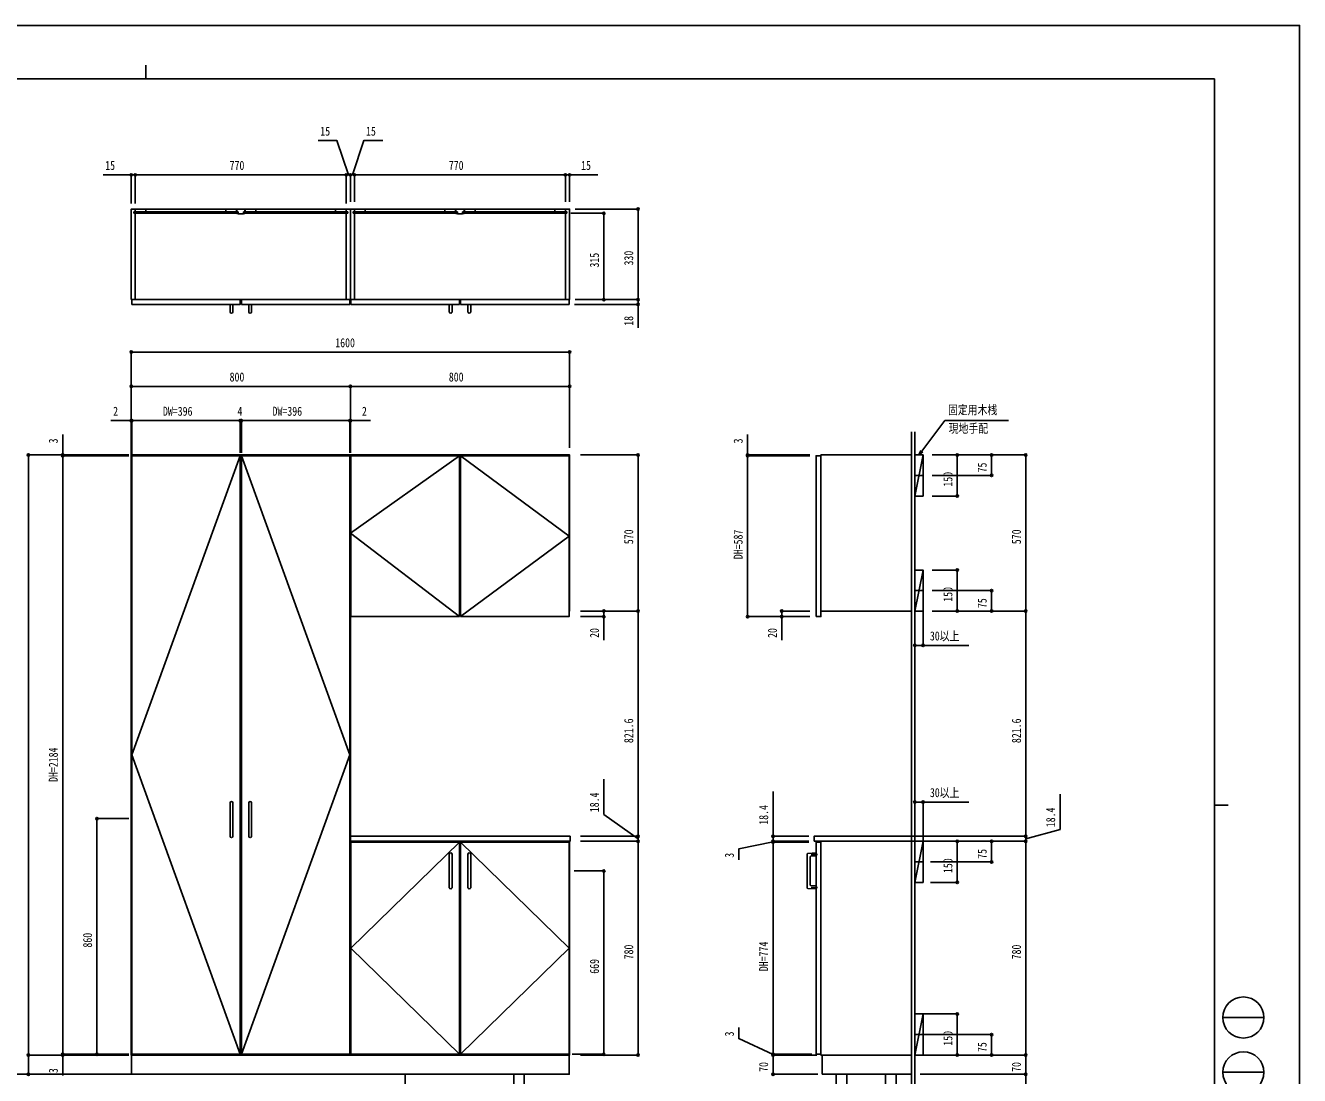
# Model space of a CAD drawing. Units: millimetres, scale not verified. Extents: x -4205 to 4205, y -2970 to 2970.
# Drawn here: x -445 to 4205, y -862 to 2970 of the extents above; entities that cross this region are included whole.
import ezdxf
from ezdxf.enums import TextEntityAlignment as Align

# ---------------------------------------------------------------- set-up
doc = ezdxf.new("R2010")
doc.units = ezdxf.units.MM
doc.header["$LTSCALE"] = 20
for name, color, linetype in [('0-2_YKK_11', 7, 'Continuous'), ('0-3_YKK_12', 2, 'Continuous'), ('0-4_YKK_13', 4, 'Continuous'), ('0-5_YKK_D', 6, 'Continuous'), ('0-6_YKK_ZWAK', 7, 'Continuous'), ('0-7_YSS_K', 3, 'Continuous')]:
    doc.layers.add(name, color=color, linetype=linetype)
doc.styles.add('ＭＳ ゴシック', font='')
doc.styles.get('ＭＳ ゴシック').set_extended_font_data('MS Gothic')

msp = doc.modelspace()

# ---------------------------------------------------------------- linework, layer by layer
at = {"layer": '0-2_YKK_11'}
msp.add_line((1143.03, 833), (1139.03, 833), dxfattribs=at)
at = {"layer": '0-3_YKK_12'}
for p, q in [((-43.98, 2290), (-48.98, 2290)), ((-48.98, 2290), (-48.98, 2285)), ((-43.98, 2285), (-48.98, 2285)), ((-43.98, 2300), (-43.98, 2290)), ((-43.98, 2285), (-43.98, 1970)), ((-4.98, 2300), (286.02, 2300)), ((326.02, 2300), (356.02, 2300)), ((326.02, 2300), (326.02, 2290)), ((326.02, 2290), (331.52, 2290)), ((326.02, 2285), (331.52, 2285)), ((326.02, 2285), (326.02, 2284)), ((326.02, 2284), (331.52, 2283)), ((331.52, 2290), (331.52, 2285)), ((331.52, 2283), (350.52, 2283)), ((350.52, 2290), (356.02, 2290)), ((350.52, 2290), (350.52, 2285)), ((350.52, 2285), (356.02, 2285)), ((350.52, 2283), (356.02, 2284)), ((356.02, 2300), (356.02, 2290)), ((356.02, 2285), (356.02, 2284)), ((687.02, 2300), (396.02, 2300)), ((726.02, 2290), (726.02, 2300)), ((731.52, 2290), (726.02, 2290)), ((726.02, 1970), (726.02, 2285)), ((731.52, 2285), (726.02, 2285)), ((731.52, 2285), (731.52, 2290)), ((756.02, 2289.5), (756.02, 2300)), ((756.02, 1970), (756.02, 2285.5)), ((795.02, 2300), (1086.02, 2300)), ((1126.02, 2300), (1156.02, 2300)), ((1126.02, 2300), (1126.02, 2290)), ((1126.02, 2290), (1131.52, 2290)), ((1126.02, 2285), (1131.52, 2285)), ((1126.02, 2285), (1126.02, 2284)), ((1126.02, 2284), (1131.52, 2283)), ((1131.52, 2290), (1131.52, 2285)), ((1131.52, 2283), (1150.52, 2283)), ((1150.52, 2290), (1156.02, 2290)), ((1150.52, 2290), (1150.52, 2285)), ((1150.52, 2285), (1156.02, 2285)), ((1150.52, 2283), (1156.02, 2284)), ((1156.02, 2300), (1156.02, 2290)), ((1156.02, 2285), (1156.02, 2284)), ((1487.02, 2300), (1196.02, 2300)), ((1526.02, 2300), (1526.02, 2289.5)), ((1526.02, 2285.5), (1526.02, 1970)), ((1541.02, 1403), (1541.02, 833)), ((2833.81, 1328), (2798.22, 1328)), ((2833.81, 908), (2798.22, 908)), ((741.02, 833), (743.03, 833)), ((1539.03, 833), (1541.02, 833)), ((2833.81, -82), (2798.22, -82)), ((2833.81, -712), (2798.22, -712))]:
    msp.add_line(p, q, dxfattribs=at)
for points in [[(-58.98, 1970), (741.02, 1970), (741.02, 2300), (-58.98, 2300)], [(-48.98, 2285.5), (330.02, 2285.5), (330.02, 2289.5), (-48.98, 2289.5)], [(-43.98, 2289.5), (-4.98, 2289.5), (-4.98, 2300), (-43.98, 2300)], [(325.02, 2289.5), (286.02, 2289.5), (286.02, 2300), (325.02, 2300)], [(731.02, 2285.5), (352.02, 2285.5), (352.02, 2289.5), (731.02, 2289.5)], [(357.02, 2289.5), (396.02, 2289.5), (396.02, 2300), (357.02, 2300)], [(726.02, 2289.5), (687.02, 2289.5), (687.02, 2300), (726.02, 2300)], [(1541.02, 1970), (741.02, 1970), (741.02, 2300), (1541.02, 2300)], [(751.02, 2285.5), (1130.02, 2285.5), (1130.02, 2289.5), (751.02, 2289.5)], [(756.02, 2289.5), (795.02, 2289.5), (795.02, 2300), (756.02, 2300)], [(1125.02, 2289.5), (1086.02, 2289.5), (1086.02, 2300), (1125.02, 2300)], [(1531.02, 2285.5), (1152.02, 2285.5), (1152.02, 2289.5), (1531.02, 2289.5)], [(1157.02, 2289.5), (1196.02, 2289.5), (1196.02, 2300), (1157.02, 2300)], [(1526.02, 2289.5), (1487.02, 2289.5), (1487.02, 2300), (1526.02, 2300)], [(-56.98, 1952), (339.02, 1952), (339.02, 1970), (-56.98, 1970)], [(343.02, 1952), (739.02, 1952), (739.02, 1970), (343.02, 1970)], [(1139.02, 1952), (743.02, 1952), (743.02, 1970), (1139.02, 1970)], [(1539.02, 1952), (1143.02, 1952), (1143.02, 1970), (1539.02, 1970)], [(-58.98, -787), (741.02, -787), (741.02, 1403), (-58.98, 1403)], [(-56.98, -784), (339.02, -784), (339.02, 1400), (-56.98, 1400)], [(739.02, -784), (343.02, -784), (343.02, 1400), (739.02, 1400)], [(1139.03, 813), (743.03, 813), (743.03, 1400), (1139.03, 1400)], [(1143.03, 813), (1539.03, 813), (1539.03, 1400), (1143.03, 1400)], [(2440.52, 813), (2458.52, 813), (2458.52, 1400), (2440.52, 1400)], [(2458.52, 833), (2788.52, 833), (2788.52, 1403), (2458.52, 1403)], [(741.02, -7), (1542.52, -7), (1542.52, 11.4), (741.02, 11.4)], [(2433.52, -7), (2788.52, -7), (2788.52, 11.4), (2433.52, 11.4)], [(1541.02, -787), (741.02, -787), (741.02, -7), (1541.02, -7)], [(743.02, -784), (1139.02, -784), (1139.02, -10), (743.02, -10)], [(1539.02, -784), (1143.02, -784), (1143.02, -10), (1539.02, -10)], [(2440.52, -784), (2458.52, -784), (2458.52, -10), (2440.52, -10)], [(2458.52, -787), (2788.52, -787), (2788.52, -7), (2458.52, -7)], [(-57.98, -857), (1540.02, -857), (1540.02, -787), (-57.98, -787)], [(2462.52, -857), (2788.52, -857), (2788.52, -787), (2462.52, -787)]]:
    msp.add_lwpolyline(points, close=True, dxfattribs=at)
for points in [[(339.02, 1400), (-56.98, 308), (339.02, -784)], [(343.02, -784), (739.02, 308), (343.02, 1400)], [(1541.02, 833), (1541.02, 1403), (741.02, 1403), (741.02, 833)], [(1139.03, 1400), (741.02, 1118), (1139.03, 813)], [(1143.03, 813), (1539.03, 1106.5), (1143.03, 1400)], [(1139.02, -784), (743.02, -397), (1139.02, -10)], [(1143.02, -10), (1539.02, -397), (1143.02, -784)]]:
    msp.add_lwpolyline(points, dxfattribs=at)
at = {"layer": '0-4_YKK_13'}
for p, q in [((302.02, 1952), (312.02, 1952)), ((302.02, 1924.34), (302.02, 1952)), ((312.02, 1924.34), (312.02, 1952)), ((370.02, 1952), (380.02, 1952)), ((370.02, 1924.34), (370.02, 1952)), ((380.02, 1924.34), (380.02, 1952)), ((1102.02, 1952), (1112.02, 1952)), ((1102.02, 1924.34), (1102.02, 1952)), ((1112.02, 1924.34), (1112.02, 1952)), ((1170.02, 1952), (1180.02, 1952)), ((1170.02, 1924.34), (1170.02, 1952)), ((1180.02, 1924.34), (1180.02, 1952)), ((302.02, 133.43), (302.02, 11.11)), ((312.02, 133.43), (312.02, 11.11)), ((370.02, 133.43), (370.02, 11.11)), ((380.02, 133.43), (380.02, 11.11)), ((1102.02, -53.84), (1102.02, -176.16)), ((1112.02, -53.84), (1112.02, -176.16)), ((1170.02, -53.84), (1170.02, -176.16)), ((1180.02, -53.84), (1180.02, -176.16)), ((2408.52, -52.59), (2408.52, -177.41)), ((2440.52, -49.49), (2409.94, -51.1)), ((2419.52, -166.49), (2419.52, -63.51)), ((2421.41, -61.51), (2440.52, -60.51)), ((2422.46, -55), (2445.61, -55)), ((2440.52, -60.51), (2440.52, -49.49)), ((2422.46, -175), (2445.61, -175))]:
    msp.add_line(p, q, dxfattribs=at)
msp.add_lwpolyline([(2409.94, -178.9), (2440.52, -180.51), (2440.52, -169.49), (2421.41, -168.49)], dxfattribs=at)
for points in [[(1337.02, -1135), (1375.02, -1135), (1375.02, -857), (1337.02, -857)], [(2514.52, -1135), (2552.52, -1135), (2552.52, -857), (2514.52, -857)], [(2694.52, -1135), (2732.52, -1135), (2732.52, -857), (2694.52, -857)]]:
    msp.add_lwpolyline(points, close=True, dxfattribs=at)
for centre, radius, start, end in [((307.02, 1925.05), 5.05, 188.0693, 351.9307), ((375.02, 1925.05), 5.05, 188.0693, 351.9307), ((1107.02, 1925.05), 5.05, 188.0693, 351.9307), ((1175.02, 1925.05), 5.05, 188.0693, 351.9307), ((307.02, 132.72), 5.05, 8.0102, 171.9898), ((375.02, 132.72), 5.05, 8.0102, 171.9898), ((307.02, 11.81), 5.05, 188.0102, 351.9898), ((375.02, 11.81), 5.05, 188.0102, 351.9898), ((1107.02, -54.54), 5.05, 8.0102, 171.9898), ((1175.02, -54.54), 5.05, 8.0102, 171.9898), ((2410.02, -52.59), 1.5, 92.7637, 180.21124), ((2421.52, -63.51), 2, 93.19527, 179.79522), ((1107.02, -175.46), 5.05, 188.0102, 351.9898), ((1175.02, -175.46), 5.05, 188.0102, 351.9898), ((2410.02, -177.41), 1.5, 179.7637, 267.21124), ((2421.52, -166.49), 2, 180.19527, 266.79522)]:
    msp.add_arc(centre, radius, start, end, dxfattribs=at)
at = {"layer": '0-5_YKK_D'}
for p, q in [((-58.98, 2425), (-161.78, 2425)), ((-58.98, 2321), (-58.98, 2426)), ((-43.98, 2425), (-58.98, 2425)), ((-43.98, 2321), (-43.98, 2426)), ((-43.98, 2321), (-43.98, 2426)), ((-43.98, 2425), (-26.98, 2425)), ((-43.98, 2425), (726.02, 2425)), ((726.02, 2425), (709.02, 2425)), ((741.02, 2425), (724.02, 2425)), ((726.02, 2326.1), (726.02, 2426)), ((726.02, 2321), (726.02, 2426)), ((741.02, 2425), (726.02, 2425)), ((741.02, 2425), (726.02, 2425)), ((741.02, 2326.1), (741.02, 2426)), ((741.02, 2326.1), (741.02, 2426)), ((756.02, 2425), (741.02, 2425)), ((756.02, 2425), (741.02, 2425)), ((741.02, 2425), (758.02, 2425)), ((756.02, 2326.1), (756.02, 2426)), ((756.02, 2326.1), (756.02, 2426)), ((1526.02, 2425), (756.02, 2425)), ((756.02, 2425), (773.02, 2425)), ((1526.02, 2425), (1509.02, 2425)), ((1526.02, 2326.1), (1526.02, 2426)), ((1526.02, 2326.1), (1526.02, 2426)), ((1526.02, 2425), (1541.02, 2425)), ((1541.02, 2326.1), (1541.02, 2426)), ((1541.02, 2425), (1643.82, 2425)), ((1546.02, 2285), (1667.02, 2285)), ((1561.02, 2300), (1792.02, 2300)), ((1666.02, 1970), (1666.02, 2285)), ((1791.02, 1970), (1791.02, 2300)), ((1561.02, 1970), (1792.02, 1970)), ((1561.02, 1970), (1792.02, 1970)), ((1561.02, 1970), (1667.02, 1970)), ((1559.02, 1952), (1792.02, 1952)), ((-58.98, 1404), (-58.98, 1779)), ((-58.98, 1778), (1541.02, 1778)), ((1541.02, 1429.23), (1541.02, 1779)), ((-58.98, 1404), (-58.98, 1654)), ((-58.98, 1653), (741.02, 1653)), ((741.02, 1429.23), (741.02, 1654)), ((741.02, 1410), (741.02, 1654)), ((1541.02, 1653), (741.02, 1653)), ((1541.02, 1429.23), (1541.02, 1654)), ((-58.98, 1528), (-132.98, 1528)), ((-58.98, 1404), (-58.98, 1529)), ((-56.98, 1528), (-58.98, 1528)), ((-56.98, 1401), (-56.98, 1529)), ((-56.98, 1401), (-56.98, 1529)), ((-56.98, 1528), (-39.98, 1528)), ((-56.98, 1528), (339.02, 1528)), ((339.02, 1528), (322.02, 1528)), ((339.02, 1410), (339.02, 1529)), ((339.02, 1410), (339.02, 1529)), ((343.02, 1528), (339.02, 1528)), ((343.02, 1410), (343.02, 1529)), ((343.02, 1410), (343.02, 1529)), ((343.02, 1528), (360.02, 1528)), ((739.02, 1528), (343.02, 1528)), ((739.02, 1528), (722.02, 1528)), ((739.02, 1410), (739.02, 1529)), ((739.02, 1410), (739.02, 1529)), ((739.02, 1528), (741.02, 1528)), ((741.02, 1410), (741.02, 1529)), ((741.02, 1528), (815.02, 1528)), ((-308.98, 1403), (-308.98, 1477)), ((2190.52, 1403), (2190.52, 1477)), ((-66.98, 1403), (-434.98, 1403)), ((-433.98, 1403), (-433.98, -787)), ((-66.98, 1403), (-309.98, 1403)), ((-66.98, 1400), (-309.98, 1400)), ((-66.98, 1400), (-309.98, 1400)), ((-308.98, 1400), (-308.98, 1403)), ((-308.98, -784), (-308.98, 1400)), ((-308.98, 1400), (-308.98, 1383)), ((1580.82, 1403), (1792.02, 1403)), ((1791.02, 1403), (1791.02, 833)), ((2417.91, 1403), (2189.52, 1403)), ((2417.91, 1400), (2189.52, 1400)), ((2417.91, 1400), (2189.52, 1400)), ((2190.52, 1400), (2190.52, 1403)), ((2190.52, 1400), (2190.52, 1383)), ((2190.52, 1400), (2190.52, 813)), ((2863.7, 1403), (2957.02, 1403)), ((2863.7, 1403), (3082.02, 1403)), ((2863.7, 1403), (3207.02, 1403)), ((2956.02, 1253), (2956.02, 1403)), ((3081.02, 1403), (3081.02, 1328)), ((3206.02, 833), (3206.02, 1403)), ((2863.7, 1328), (3082.02, 1328)), ((2863.7, 1253), (2957.02, 1253)), ((2863.7, 983), (2957.02, 983)), ((2956.02, 833), (2956.02, 983)), ((2863.7, 908), (3082.02, 908)), ((3081.02, 833), (3081.02, 908)), ((1580.82, 833), (1667.02, 833)), ((1580.82, 833), (1792.02, 833)), ((1580.82, 833), (1792.02, 833)), ((1580.82, 813), (1667.02, 813)), ((1791.02, 11.4), (1791.02, 833)), ((2417.91, 813), (2189.52, 813)), ((2417.91, 833), (2314.52, 833)), ((2417.91, 813), (2314.52, 813)), ((2831.02, 832), (2831.02, 707)), ((2863.7, 833), (2957.02, 833)), ((2863.7, 833), (3082.02, 833)), ((2863.7, 833), (3207.02, 833)), ((2863.7, 833), (3207.02, 833)), ((3206.02, 833), (3206.02, 11.4)), ((2831.02, -6), (2831.02, 137.4)), ((-66.98, 76), (-184.98, 76)), ((-183.98, -784), (-183.98, 76)), ((1580.82, 11.4), (1792.02, 11.4)), ((1580.82, 11.4), (1792.02, 11.4)), ((1791.02, -7), (1791.02, 11.4)), ((2413.73, 11.4), (2282.52, 11.4)), ((2283.52, -7), (2283.52, 10)), ((2789.52, 11.4), (3207.02, 11.4)), ((2789.52, 11.4), (3207.02, 11.4)), ((3206.02, 11.4), (3206.02, -7)), ((1580.82, -7), (1792.02, -7)), ((1580.82, -7), (1792.02, -7)), ((1791.02, -787), (1791.02, -7)), ((2413.73, -7), (2282.52, -7)), ((2413.73, -7), (2282.52, -7)), ((2413.73, -10), (2282.52, -10)), ((2399.73, -10), (2282.52, -10)), ((2283.52, -7), (2283.52, -10)), ((2283.52, -7), (2283.52, -10)), ((2283.52, -10), (2283.52, -27)), ((2283.52, -10), (2283.52, -784)), ((2789.52, -7), (2957.02, -7)), ((2789.52, -7), (3207.02, -7)), ((2789.52, -7), (3082.02, -7)), ((2789.52, -7), (3207.02, -7)), ((2956.02, -157), (2956.02, -7)), ((3081.02, -7), (3081.02, -82)), ((3206.02, -7), (3206.02, -787)), ((2858.18, -82), (3082.02, -82)), ((1558.02, -115), (1667.02, -115)), ((1666.02, -784), (1666.02, -115)), ((2858.18, -157), (2957.02, -157)), ((2832.02, -637), (2957.02, -637)), ((2956.02, -787), (2956.02, -637)), ((2834.81, -712), (3082.02, -712)), ((3081.02, -787), (3081.02, -712)), ((-66.98, -787), (-434.98, -787)), ((-66.98, -787), (-434.98, -787)), ((-433.98, -787), (-433.98, -857)), ((-66.98, -784), (-309.98, -784)), ((-66.98, -784), (-309.98, -784)), ((-66.98, -787), (-309.98, -787)), ((-308.98, -784), (-308.98, -767)), ((-308.98, -784), (-308.98, -787)), ((-308.98, -787), (-308.98, -861)), ((-66.98, -784), (-184.98, -784)), ((1551.02, -784), (1667.02, -784)), ((1580.82, -787), (1792.02, -787)), ((2425.52, -784), (2282.52, -784)), ((2425.52, -784), (2282.52, -784)), ((2443.52, -787), (2282.52, -787)), ((2443.52, -787), (2282.52, -787)), ((2283.52, -784), (2283.52, -767)), ((2283.52, -784), (2283.52, -787)), ((2283.52, -784), (2283.52, -787)), ((2283.52, -787), (2283.52, -804)), ((2283.52, -787), (2283.52, -857)), ((2832.02, -787), (2957.02, -787)), ((2832.02, -787), (3082.02, -787)), ((2858.18, -787), (3207.02, -787)), ((2869.27, -787), (3207.02, -787)), ((3206.02, -857), (3206.02, -787)), ((2447.52, -857), (2282.52, -857)), ((2820.23, -857), (3207.02, -857)), ((2869.59, -857), (3207.02, -857)), ((3206.02, -857), (3206.02, -1155))]:
    msp.add_line(p, q, dxfattribs=at)
for points in [[(733.52, 2425), (691.99, 2550), (623.19, 2550)], [(748.52, 2425), (790.05, 2550), (858.85, 2550)], [(1791.02, 1970), (1791.02, 1952), (1791.02, 1866.2)], [(2816.02, 1403), (2826.29, 1416.54), (2910.84, 1528), (3143.08, 1528)], [(2829.92, 1413.79), (2816.02, 1403), (2822.66, 1419.3)], [(1666.02, 833), (1666.02, 813), (1666.02, 727.2)], [(2315.52, 833), (2315.52, 813), (2315.52, 727.2)], [(2801.02, 708), (2831.02, 708), (2998.42, 708)], [(1791.02, 2.2), (1666.02, 91.22), (1666.02, 220.02)], [(2283.52, -7), (2283.52, 11.4), (2283.52, 174.2)], [(3206.02, 2.2), (3331.02, 36.39), (3331.02, 165.19)], [(2801.02, 136.4), (2831.02, 136.4), (2998.42, 136.4)], [(2283.52, -8.5), (2158.52, -35.04), (2158.52, -75.04)], [(2283.52, -785.5), (2158.52, -726.96), (2158.52, -686.96)]]:
    msp.add_lwpolyline(points, dxfattribs=at)
for centre in [(-58.98, 2425), (-43.98, 2425), (-43.98, 2425), (726.02, 2425), (726.02, 2425), (741.02, 2425), (741.02, 2425), (756.02, 2425), (756.02, 2425), (1526.02, 2425), (1526.02, 2425), (1541.02, 2425), (1666.02, 2285), (1791.02, 2300), (1666.02, 1970), (1791.02, 1970), (1791.02, 1970), (1791.02, 1952), (-58.98, 1778), (1541.02, 1778), (-58.98, 1653), (741.02, 1653), (741.02, 1653), (1541.02, 1653), (-58.98, 1528), (-56.98, 1528), (-56.98, 1528), (339.02, 1528), (339.02, 1528), (343.02, 1528), (343.02, 1528), (739.02, 1528), (739.02, 1528), (741.02, 1528), (-433.98, 1403), (-308.98, 1403), (-308.98, 1400), (-308.98, 1400), (1791.02, 1403), (2190.52, 1403), (2190.52, 1400), (2190.52, 1400), (2956.02, 1403), (3081.02, 1403), (3206.02, 1403), (3081.02, 1328), (2956.02, 1253), (2956.02, 983), (3081.02, 908), (1666.02, 833), (1791.02, 833), (1791.02, 833), (2315.52, 833), (2956.02, 833), (3081.02, 833), (3206.02, 833), (3206.02, 833), (1666.02, 813), (2190.52, 813), (2315.52, 813), (2801.02, 708), (2831.02, 708), (2801.02, 136.4), (2831.02, 136.4), (-183.98, 76), (1791.02, 11.4), (1791.02, 11.4), (2283.52, 11.4), (3206.02, 11.4), (3206.02, 11.4), (1791.02, -7), (1791.02, -7), (2283.52, -7), (2283.52, -7), (2283.52, -10), (2283.52, -10), (2956.02, -7), (3081.02, -7), (3206.02, -7), (3206.02, -7), (3081.02, -82), (1666.02, -115), (2956.02, -157), (2956.02, -637), (3081.02, -712), (-433.98, -787), (-433.98, -787), (-308.98, -784), (-308.98, -784), (-308.98, -787), (-183.98, -784), (1666.02, -784), (1791.02, -787), (2283.52, -784), (2283.52, -784), (2283.52, -787), (2283.52, -787), (2956.02, -787), (3081.02, -787), (3206.02, -787), (3206.02, -787), (-433.98, -857), (2283.52, -857), (3206.02, -857), (3206.02, -857)]:
    msp.add_circle(centre, 4.25, dxfattribs=at)
at = {"layer": '0-6_YKK_ZWAK'}
for p, q in [((-4.98, 2825), (-4.98, 2775)), ((3895.02, 2775), (-3904.98, 2775)), ((3895.02, 2775), (3895.02, -2525)), ((3895.02, 125), (3945.02, 125)), ((3925.02, -650), (4075.02, -650)), ((3925.02, -850), (4075.02, -850))]:
    msp.add_line(p, q, dxfattribs=at)
msp.add_lwpolyline([(-4205, -2970), (4205, -2970), (4205, 2970), (-4205, 2970)], close=True, dxfattribs=at)
for centre in [(4000.02, -650), (4000.02, -850)]:
    msp.add_circle(centre, 75, dxfattribs=at)
at = {"layer": '0-7_YSS_K'}
for p, q in [((2788.52, -1155), (2788.52, 1486.81)), ((2801.02, -1155), (2801.02, 1486.81)), ((2801.02, 1253), (2831.02, 1403)), ((2801.02, 833), (2831.02, 983)), ((2801.02, -157), (2831.02, -7)), ((2801.02, -787), (2831.02, -637)), ((741.02, -857), (-1356.98, -857)), ((941.02, -857), (941.02, -1155))]:
    msp.add_line(p, q, dxfattribs=at)
for points in [[(2801.02, 1253), (2831.02, 1253), (2831.02, 1403), (2801.02, 1403)], [(2801.02, 833), (2831.02, 833), (2831.02, 983), (2801.02, 983)], [(2801.02, -157), (2831.02, -157), (2831.02, -7), (2801.02, -7)], [(2801.02, -787), (2831.02, -787), (2831.02, -637), (2801.02, -637)]]:
    msp.add_lwpolyline(points, close=True, dxfattribs=at)

# ---------------------------------------------------------------- texts
at = {"layer": '0-5_YKK_D', "style": 'ＭＳ ゴシック', "width": 0.8}
for s, p in [('15', (631.19, 2558)), ('15', (798.05, 2558)), ('15', (-153.78, 2433)), ('770', (300.22, 2433)), ('770', (1100.22, 2433)), ('15', (1583.02, 2433)), ('1600', (685.82, 1786)), ('800', (300.22, 1661)), ('800', (1100.22, 1661)), ('固定用木桟', (2922.13, 1541.13)), ('2', (-124.98, 1536)), ('DW=396', (57.02, 1536)), ('4', (329.02, 1536)), ('DW=396', (457.02, 1536)), ('2', (783.02, 1536)), ('現地手配', (2924.53, 1473.63)), ('30以上', (2856.02, 716)), ('30以上', (2856.02, 144.4))]:
    msp.add_text(s, height=32.99, dxfattribs=at).set_placement(p, align=Align.BOTTOM_LEFT)
for s, p in [('330', (1783.02, 2094.2)), ('315', (1658.02, 2086.7)), ('18', (1783.02, 1874.2)), ('3', (-316.98, 1445)), ('3', (2182.52, 1445)), ('75', (3073.02, 1339.1)), ('150', (2948.02, 1287.2)), ('570', (1783.02, 1077.2)), ('DH=587', (2182.52, 1022.5)), ('570', (3198.02, 1077.2)), ('150', (2948.02, 867.2)), ('75', (3073.02, 844.1)), ('20', (1658.02, 735.2)), ('20', (2307.52, 735.2)), ('821.6', (1783.02, 351.4)), ('821.6', (3198.02, 351.4)), ('DH=2184', (-316.98, 209.6)), ('18.4', (1658.02, 99.22)), ('18.4', (2275.52, 53.4)), ('18.4', (3323.02, 44.39)), ('75', (3073.02, -70.9)), ('3', (2150.52, -67.04)), ('150', (2948.02, -122.8)), ('860', (-191.98, -394.8)), ('780', (1783.02, -437.8)), ('DH=774', (2275.52, -481)), ('780', (3198.02, -437.8)), ('669', (1658.02, -490.3)), ('3', (2150.52, -718.96)), ('150', (2948.02, -752.8)), ('75', (3073.02, -775.9)), ('70', (2275.52, -848.4)), ('70', (3198.02, -848.4)), ('3', (-316.98, -853))]:
    msp.add_text(s, height=32.99, rotation=90, dxfattribs=at).set_placement(p, align=Align.BOTTOM_LEFT)

doc.saveas('drawing.dxf')
